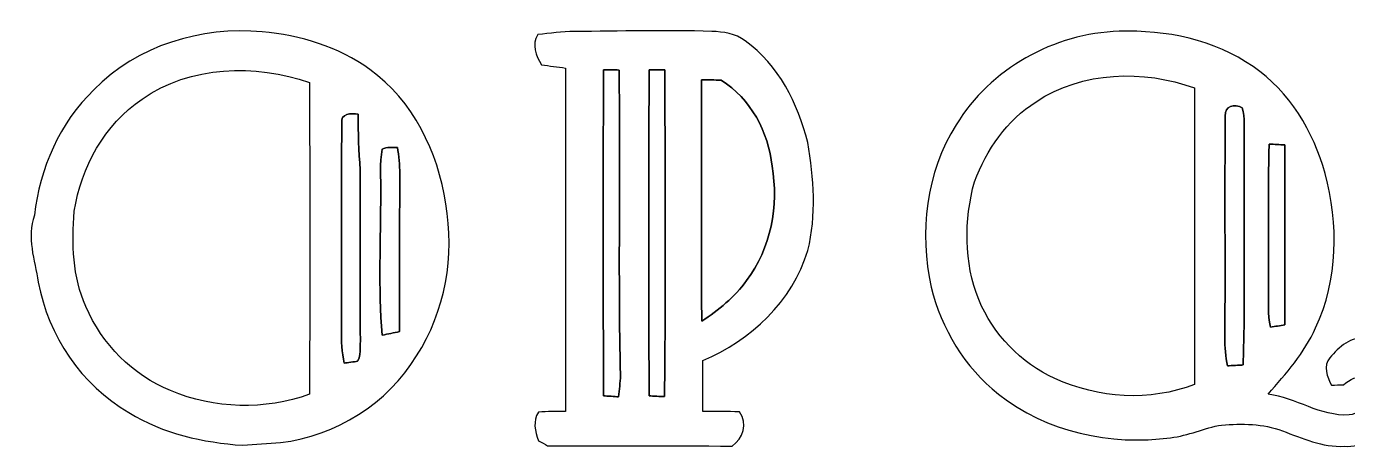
# Model space of a CAD drawing. Header units: centimetres. Extents: x -10 to 10, y -13.4 to 13.3.
# Drawn here: x -9.98 to 2.25, y -4.9 to -1 of the extents above; entities that cross this region are included whole.
import ezdxf

# ---------------------------------------------------------------- set-up
doc = ezdxf.new("R2010")
doc.units = ezdxf.units.CM
doc.header["$MEASUREMENT"] = 0
doc.layers.add('Camada 1', color=7, linetype='Continuous')

msp = doc.modelspace()

# ---------------------------------------------------------------- linework, layer by layer
at = {"layer": 'Camada 1', "color": 156}
for points, knots in [([(-9.35037, -1.58715), (-8.95173, -1.17651), (-8.35554, -1.00153), (-7.79322, -1.05092), (-7.79322, -1.05092), (-7.44007, -1.08408), (-7.08625, -1.18779), (-6.79767, -1.39982), (-6.79767, -1.39982), (-6.39655, -1.68697), (-6.16408, -2.16322), (-6.09353, -2.64337), (-6.09353, -2.64337), (-6.0085, -3.12349), (-6.09706, -3.63784), (-6.36305, -4.04953), (-6.36305, -4.04953), (-6.63187, -4.49121), (-7.11164, -4.79), (-7.62316, -4.85315), (-7.62316, -4.85315), (-7.73994, -4.86056), (-7.85636, -4.86867), (-7.97277, -4.87715), (-7.97277, -4.87715), (-8.33966, -4.85245), (-8.71078, -4.77131), (-9.02617, -4.57446), (-9.02617, -4.57446), (-9.46608, -4.32082), (-9.77406, -3.86362), (-9.86613, -3.3669), (-9.86613, -3.3669), (-9.89859, -3.16194), (-9.97514, -2.9538), (-9.9007, -2.74849), (-9.9007, -2.74849), (-9.85202, -2.31493), (-9.66681, -1.89194), (-9.35037, -1.58715)], [0, 0, 0, 0, 0.09090909, 0.09090909, 0.09090909, 0.09090909, 0.18181818, 0.18181818, 0.18181818, 0.18181818, 0.27272727, 0.27272727, 0.27272727, 0.27272727, 0.36363636, 0.36363636, 0.36363636, 0.36363636, 0.45454545, 0.45454545, 0.45454545, 0.45454545, 0.54545455, 0.54545455, 0.54545455, 0.54545455, 0.63636364, 0.63636364, 0.63636364, 0.63636364, 0.72727273, 0.72727273, 0.72727273, 0.72727273, 0.81818182, 0.81818182, 0.81818182, 0.81818182, 1, 1, 1, 1]), ([(-5.24121, -1.07631), (-5.12833, -1.06574), (-5.01614, -1.04951), (-4.9029, -1.0488), (-4.9029, -1.0488), (-4.47922, -1.04598), (-4.05553, -1.03363), (-3.6322, -1.04739), (-3.6322, -1.04739), (-3.52424, -1.05163), (-3.40888, -1.06539), (-3.32246, -1.13629), (-3.32246, -1.13629), (-3.01201, -1.35819), (-2.8335, -1.71379), (-2.74355, -2.07644), (-2.74355, -2.07644), (-2.6871, -2.40558), (-2.65888, -2.74849), (-2.7425, -3.07552), (-2.7425, -3.07552), (-2.8843, -3.54471), (-3.26848, -3.90771), (-3.71369, -4.09222), (-3.71369, -4.09222), (-3.71544, -4.24956), (-3.71474, -4.40655), (-3.7151, -4.56388), (-3.7151, -4.56388), (-3.60115, -4.56352), (-3.48755, -4.56459), (-3.37361, -4.56847), (-3.37361, -4.56847), (-3.29742, -4.67465), (-3.33762, -4.81646), (-3.44382, -4.88526), (-3.44382, -4.88526), (-4.01284, -4.87997), (-4.58152, -4.88702), (-5.15055, -4.88173), (-5.15055, -4.88173), (-5.17172, -4.87045), (-5.21441, -4.84752), (-5.23558, -4.83588), (-5.23558, -4.83588), (-5.26908, -4.74839), (-5.28778, -4.6542), (-5.23592, -4.56952), (-5.23592, -4.56952), (-5.15267, -4.566), (-5.06906, -4.56388), (-4.98544, -4.56352), (-4.98544, -4.56352), (-4.98544, -3.50448), (-4.98686, -2.44544), (-4.98474, -1.38677), (-4.98474, -1.38677), (-5.05953, -1.37688), (-5.13432, -1.36666), (-5.20876, -1.35714), (-5.20876, -1.35714), (-5.25885, -1.27), (-5.29907, -1.17052), (-5.24121, -1.07631)], [0, 0, 0, 0, 0.05882353, 0.05882353, 0.05882353, 0.05882353, 0.11764706, 0.11764706, 0.11764706, 0.11764706, 0.17647059, 0.17647059, 0.17647059, 0.17647059, 0.23529412, 0.23529412, 0.23529412, 0.23529412, 0.29411765, 0.29411765, 0.29411765, 0.29411765, 0.35294118, 0.35294118, 0.35294118, 0.35294118, 0.41176471, 0.41176471, 0.41176471, 0.41176471, 0.47058824, 0.47058824, 0.47058824, 0.47058824, 0.52941176, 0.52941176, 0.52941176, 0.52941176, 0.58823529, 0.58823529, 0.58823529, 0.58823529, 0.64705882, 0.64705882, 0.64705882, 0.64705882, 0.70588235, 0.70588235, 0.70588235, 0.70588235, 0.76470588, 0.76470588, 0.76470588, 0.76470588, 0.82352941, 0.82352941, 0.82352941, 0.82352941, 0.88235294, 0.88235294, 0.88235294, 0.88235294, 1, 1, 1, 1]), ([(-1.36947, -1.91276), (-1.05409, -1.39276), (-0.46389, -1.06503), (0.14111, -1.04598), (0.14111, -1.04598), (0.57185, -1.03433), (1.02164, -1.12006), (1.37865, -1.37337), (1.37865, -1.37337), (1.71591, -1.60443), (1.93922, -1.97272), (2.04576, -2.3622), (2.04576, -2.3622), (2.17028, -2.82999), (2.17028, -3.34785), (1.95721, -3.79024), (1.95721, -3.79024), (1.85632, -4.02412), (1.68239, -4.21323), (1.5194, -4.40477), (1.5194, -4.40477), (1.77765, -4.43759), (2.00235, -4.61256), (2.26905, -4.59668), (2.26905, -4.59668), (2.41511, -4.58152), (2.50225, -4.40477), (2.40911, -4.28519), (2.40911, -4.28519), (2.35479, -4.20828), (2.27012, -4.27708), (2.21684, -4.31658), (2.21684, -4.31658), (2.17945, -4.31835), (2.14207, -4.32047), (2.10502, -4.32257), (2.10502, -4.32257), (2.06728, -4.24602), (2.02423, -4.14126), (2.09055, -4.06752), (2.09055, -4.06752), (2.17311, -3.97087), (2.28811, -3.85903), (2.42817, -3.89573), (2.42817, -3.89573), (2.63313, -3.96134), (2.74284, -4.17159), (2.76472, -4.37479), (2.76472, -4.37479), (2.73719, -4.48415), (2.72767, -4.60833), (2.64548, -4.69406), (2.64548, -4.69406), (2.5407, -4.81224), (2.38583, -4.89795), (2.22391, -4.88702), (2.22391, -4.88702), (2.02211, -4.89866), (1.83515, -4.81224), (1.65064, -4.7438), (1.65064, -4.7438), (1.47143, -4.67606), (1.27599, -4.67571), (1.08795, -4.68982), (1.08795, -4.68982), (0.92745, -4.71664), (0.77857, -4.79), (0.6163, -4.8073), (0.6163, -4.8073), (0.06173, -4.88244), (-0.53516, -4.75684), (-0.97754, -4.40336), (-0.97754, -4.40336), (-1.29222, -4.15819), (-1.50424, -3.79764), (-1.6016, -3.41347), (-1.6016, -3.41347), (-1.70885, -2.90865), (-1.65169, -2.35338), (-1.36947, -1.91276)], [0, 0, 0, 0, 0.04761905, 0.04761905, 0.04761905, 0.04761905, 0.0952381, 0.0952381, 0.0952381, 0.0952381, 0.14285714, 0.14285714, 0.14285714, 0.14285714, 0.19047619, 0.19047619, 0.19047619, 0.19047619, 0.23809524, 0.23809524, 0.23809524, 0.23809524, 0.28571429, 0.28571429, 0.28571429, 0.28571429, 0.33333333, 0.33333333, 0.33333333, 0.33333333, 0.38095238, 0.38095238, 0.38095238, 0.38095238, 0.42857143, 0.42857143, 0.42857143, 0.42857143, 0.47619048, 0.47619048, 0.47619048, 0.47619048, 0.52380952, 0.52380952, 0.52380952, 0.52380952, 0.57142857, 0.57142857, 0.57142857, 0.57142857, 0.61904762, 0.61904762, 0.61904762, 0.61904762, 0.66666667, 0.66666667, 0.66666667, 0.66666667, 0.71428571, 0.71428571, 0.71428571, 0.71428571, 0.76190476, 0.76190476, 0.76190476, 0.76190476, 0.80952381, 0.80952381, 0.80952381, 0.80952381, 0.85714286, 0.85714286, 0.85714286, 0.85714286, 0.9047619, 0.9047619, 0.9047619, 0.9047619, 1, 1, 1, 1]), ([(-8.90516, -1.67464), (-8.90516, -1.67464), (-8.90516, -1.67464), (-8.90516, -1.67464), (-8.90516, -1.67464), (-9.2523, -1.90923), (-9.46819, -2.30363), (-9.53311, -2.71251), (-9.53311, -2.71251), (-9.55534, -3.00848), (-9.55039, -3.31964), (-9.42374, -3.59375), (-9.42374, -3.59375), (-9.27911, -3.94229), (-8.99019, -4.22875), (-8.64093, -4.37161), (-8.64093, -4.37161), (-8.23595, -4.54377), (-7.76817, -4.55295), (-7.354, -4.40548), (-7.354, -4.40548), (-7.35224, -3.44382), (-7.35259, -2.48179), (-7.354, -1.51977), (-7.354, -1.51977), (-7.85847, -1.34761), (-8.45714, -1.36136), (-8.90516, -1.67464)], [0, 0, 0, 0, 0.125, 0.125, 0.125, 0.125, 0.25, 0.25, 0.25, 0.25, 0.375, 0.375, 0.375, 0.375, 0.5, 0.5, 0.5, 0.5, 0.625, 0.625, 0.625, 0.625, 0.75, 0.75, 0.75, 0.75, 1, 1, 1, 1]), ([(-4.63373, -1.40299), (-4.63373, -1.40299), (-4.63373, -1.40299), (-4.63373, -1.40299), (-4.63373, -1.40299), (-4.6362, -2.40875), (-4.63832, -3.41417), (-4.63232, -4.41995), (-4.63232, -4.41995), (-4.59809, -4.42207), (-4.52931, -4.42665), (-4.49509, -4.42877), (-4.49509, -4.42877), (-4.48734, -4.36316), (-4.47886, -4.29753), (-4.47604, -4.23192), (-4.47604, -4.23192), (-4.49932, -3.28999), (-4.47604, -2.34702), (-4.48909, -1.40475), (-4.48909, -1.40475), (-4.53743, -1.4037), (-4.58576, -1.40299), (-4.63373, -1.40299)], [0, 0, 0, 0, 0.14285714, 0.14285714, 0.14285714, 0.14285714, 0.28571429, 0.28571429, 0.28571429, 0.28571429, 0.42857143, 0.42857143, 0.42857143, 0.42857143, 0.57142857, 0.57142857, 0.57142857, 0.57142857, 0.71428571, 0.71428571, 0.71428571, 0.71428571, 1, 1, 1, 1]), ([(-4.21145, -1.40404), (-4.21145, -1.40404), (-4.21145, -1.40404), (-4.21145, -1.40404), (-4.21145, -1.40404), (-4.21464, -2.40946), (-4.21498, -3.41524), (-4.21111, -4.42066), (-4.21111, -4.42066), (-4.17583, -4.42207), (-4.10491, -4.42524), (-4.06929, -4.42701), (-4.06929, -4.42701), (-4.05623, -3.41948), (-4.06364, -2.41087), (-4.06576, -1.40334), (-4.06576, -1.40334), (-4.11444, -1.40299), (-4.16277, -1.40334), (-4.21145, -1.40404)], [0, 0, 0, 0, 0.16666667, 0.16666667, 0.16666667, 0.16666667, 0.33333333, 0.33333333, 0.33333333, 0.33333333, 0.5, 0.5, 0.5, 0.5, 0.66666667, 0.66666667, 0.66666667, 0.66666667, 1, 1, 1, 1]), ([(-0.62971, -1.69862), (-0.62971, -1.69862), (-0.62971, -1.69862), (-0.62971, -1.69862), (-0.62971, -1.69862), (-0.89887, -1.87042), (-1.08866, -2.14241), (-1.19944, -2.4384), (-1.19944, -2.4384), (-1.29645, -2.79471), (-1.29821, -3.18347), (-1.16063, -3.52953), (-1.16063, -3.52953), (-1.02551, -3.8481), (-0.77187, -4.11797), (-0.45473, -4.25908), (-0.45473, -4.25908), (-0.05257, -4.4457), (0.42192, -4.47357), (0.83819, -4.31517), (0.83819, -4.31517), (0.83643, -3.40042), (0.83889, -2.48567), (0.83784, -1.57091), (0.83784, -1.57091), (0.36371, -1.39876), (-0.20179, -1.41393), (-0.62971, -1.69862)], [0, 0, 0, 0, 0.125, 0.125, 0.125, 0.125, 0.25, 0.25, 0.25, 0.25, 0.375, 0.375, 0.375, 0.375, 0.5, 0.5, 0.5, 0.5, 0.625, 0.625, 0.625, 0.625, 0.75, 0.75, 0.75, 0.75, 1, 1, 1, 1]), ([(-3.72674, -1.49684), (-3.72674, -1.49684), (-3.72674, -1.49684), (-3.72674, -1.49684), (-3.72674, -1.49684), (-3.72497, -2.24119), (-3.73203, -2.98555), (-3.72356, -3.72991), (-3.72356, -3.72991), (-3.56975, -3.62408), (-3.41806, -3.50872), (-3.31082, -3.3535), (-3.31082, -3.3535), (-3.08468, -3.05505), (-3.00848, -2.66064), (-3.0734, -2.29481), (-3.0734, -2.29481), (-3.10585, -1.97626), (-3.27166, -1.67286), (-3.54329, -1.49754), (-3.54329, -1.49754), (-3.60469, -1.49718), (-3.66572, -1.49684), (-3.72674, -1.49684)], [0, 0, 0, 0, 0.14285714, 0.14285714, 0.14285714, 0.14285714, 0.28571429, 0.28571429, 0.28571429, 0.28571429, 0.42857143, 0.42857143, 0.42857143, 0.42857143, 0.57142857, 0.57142857, 0.57142857, 0.57142857, 0.71428571, 0.71428571, 0.71428571, 0.71428571, 1, 1, 1, 1]), ([(-7.0552, -1.899), (-7.0552, -1.899), (-7.0552, -1.899), (-7.0552, -1.899), (-7.0552, -1.899), (-7.06296, -2.53612), (-7.0552, -3.17324), (-7.05908, -3.81034), (-7.05908, -3.81034), (-7.06049, -3.913), (-7.0566, -4.01672), (-7.03367, -4.11762), (-7.03367, -4.11762), (-7.00298, -4.11302), (-6.94124, -4.10457), (-6.9102, -4.09999), (-6.9102, -4.09999), (-6.87704, -4.04388), (-6.88693, -3.97651), (-6.8841, -3.91442), (-6.8841, -3.91442), (-6.88657, -3.38596), (-6.8834, -2.8575), (-6.88552, -2.32867), (-6.88552, -2.32867), (-6.89892, -2.15723), (-6.90667, -1.98578), (-6.90316, -1.81363), (-6.90316, -1.81363), (-6.9677, -1.80657), (-7.07354, -1.80162), (-7.0552, -1.899)], [0, 0, 0, 0, 0.11111111, 0.11111111, 0.11111111, 0.11111111, 0.22222222, 0.22222222, 0.22222222, 0.22222222, 0.33333333, 0.33333333, 0.33333333, 0.33333333, 0.44444444, 0.44444444, 0.44444444, 0.44444444, 0.55555556, 0.55555556, 0.55555556, 0.55555556, 0.66666667, 0.66666667, 0.66666667, 0.66666667, 0.77777778, 0.77777778, 0.77777778, 0.77777778, 1, 1, 1, 1]), ([(1.12148, -1.83091), (1.12148, -1.83091), (1.12148, -1.83091), (1.12148, -1.83091), (1.12148, -1.83091), (1.11583, -2.51424), (1.12253, -3.19829), (1.11831, -3.8816), (1.11831, -3.8816), (1.11583, -3.96909), (1.1243, -4.05659), (1.14299, -4.14231), (1.14299, -4.14231), (1.17968, -4.14019), (1.25236, -4.13597), (1.28905, -4.13385), (1.28905, -4.13385), (1.30668, -3.43887), (1.29046, -2.74319), (1.29716, -2.04786), (1.29716, -2.04786), (1.29433, -1.9498), (1.30703, -1.84891), (1.27952, -1.75331), (1.27952, -1.75331), (1.20896, -1.71874), (1.11337, -1.73284), (1.12148, -1.83091)], [0, 0, 0, 0, 0.125, 0.125, 0.125, 0.125, 0.25, 0.25, 0.25, 0.25, 0.375, 0.375, 0.375, 0.375, 0.5, 0.5, 0.5, 0.5, 0.625, 0.625, 0.625, 0.625, 0.75, 0.75, 0.75, 0.75, 1, 1, 1, 1]), ([(-6.68197, -2.13676), (-6.68197, -2.13676), (-6.68197, -2.13676), (-6.68197, -2.13676), (-6.68197, -2.13676), (-6.7063, -2.26942), (-6.69361, -2.40558), (-6.695, -2.54), (-6.695, -2.54), (-6.69642, -2.97992), (-6.71865, -3.41948), (-6.68231, -3.85833), (-6.68231, -3.85833), (-6.62834, -3.8481), (-6.57436, -3.83716), (-6.52039, -3.82551), (-6.52039, -3.82551), (-6.52039, -3.33833), (-6.52073, -2.8515), (-6.51968, -2.36466), (-6.51968, -2.36466), (-6.51932, -2.28282), (-6.52814, -2.20132), (-6.54085, -2.1209), (-6.54085, -2.1209), (-6.58777, -2.12443), (-6.63821, -2.1149), (-6.68197, -2.13676)], [0, 0, 0, 0, 0.125, 0.125, 0.125, 0.125, 0.25, 0.25, 0.25, 0.25, 0.375, 0.375, 0.375, 0.375, 0.5, 0.5, 0.5, 0.5, 0.625, 0.625, 0.625, 0.625, 0.75, 0.75, 0.75, 0.75, 1, 1, 1, 1]), ([(1.52858, -2.09055), (1.52858, -2.09055), (1.52858, -2.09055), (1.52858, -2.09055), (1.52858, -2.09055), (1.51482, -2.53434), (1.5261, -2.97814), (1.52223, -3.42229), (1.52223, -3.42229), (1.52471, -3.54224), (1.51095, -3.66501), (1.53916, -3.78319), (1.53916, -3.78319), (1.58433, -3.77754), (1.62947, -3.77084), (1.67464, -3.76344), (1.67464, -3.76344), (1.67286, -3.20852), (1.6764, -2.6536), (1.67286, -2.09868), (1.67286, -2.09868), (1.62453, -2.09515), (1.57656, -2.09232), (1.52858, -2.09055)], [0, 0, 0, 0, 0.14285714, 0.14285714, 0.14285714, 0.14285714, 0.28571429, 0.28571429, 0.28571429, 0.28571429, 0.42857143, 0.42857143, 0.42857143, 0.42857143, 0.57142857, 0.57142857, 0.57142857, 0.57142857, 0.71428571, 0.71428571, 0.71428571, 0.71428571, 1, 1, 1, 1])]:
    msp.add_open_spline(points, degree=3, knots=knots, dxfattribs=at)
at = {"layer": 'Camada 1', "color": 7}
for points, knots in [([(-4.63373, -1.40299), (-4.58576, -1.40299), (-4.53743, -1.4037), (-4.48909, -1.40475), (-4.48909, -1.40475), (-4.47604, -2.34702), (-4.49932, -3.28999), (-4.47604, -4.23192), (-4.47604, -4.23192), (-4.47886, -4.29753), (-4.48734, -4.36316), (-4.49509, -4.42877), (-4.49509, -4.42877), (-4.52931, -4.42665), (-4.59809, -4.42207), (-4.63232, -4.41995), (-4.63232, -4.41995), (-4.63832, -3.41417), (-4.6362, -2.40875), (-4.63373, -1.40299)], [0, 0, 0, 0, 0.16666667, 0.16666667, 0.16666667, 0.16666667, 0.33333333, 0.33333333, 0.33333333, 0.33333333, 0.5, 0.5, 0.5, 0.5, 0.66666667, 0.66666667, 0.66666667, 0.66666667, 1, 1, 1, 1]), ([(-4.21145, -1.40404), (-4.16277, -1.40334), (-4.11444, -1.40299), (-4.06576, -1.40334), (-4.06576, -1.40334), (-4.06364, -2.41087), (-4.05623, -3.41948), (-4.06929, -4.42701), (-4.06929, -4.42701), (-4.10491, -4.42524), (-4.17583, -4.42207), (-4.21111, -4.42066), (-4.21111, -4.42066), (-4.21498, -3.41524), (-4.21464, -2.40946), (-4.21145, -1.40404)], [0, 0, 0, 0, 0.2, 0.2, 0.2, 0.2, 0.4, 0.4, 0.4, 0.4, 0.6, 0.6, 0.6, 0.6, 1, 1, 1, 1]), ([(-3.72674, -1.49684), (-3.66572, -1.49684), (-3.60469, -1.49718), (-3.54329, -1.49754), (-3.54329, -1.49754), (-3.27166, -1.67286), (-3.10585, -1.97626), (-3.0734, -2.29481), (-3.0734, -2.29481), (-3.00848, -2.66064), (-3.08468, -3.05505), (-3.31082, -3.3535), (-3.31082, -3.3535), (-3.41806, -3.50872), (-3.56975, -3.62408), (-3.72356, -3.72991), (-3.72356, -3.72991), (-3.73203, -2.98555), (-3.72497, -2.24119), (-3.72674, -1.49684)], [0, 0, 0, 0, 0.16666667, 0.16666667, 0.16666667, 0.16666667, 0.33333333, 0.33333333, 0.33333333, 0.33333333, 0.5, 0.5, 0.5, 0.5, 0.66666667, 0.66666667, 0.66666667, 0.66666667, 1, 1, 1, 1]), ([(-7.0552, -1.899), (-7.07354, -1.80162), (-6.9677, -1.80657), (-6.90316, -1.81363), (-6.90316, -1.81363), (-6.90667, -1.98578), (-6.89892, -2.15723), (-6.88552, -2.32867), (-6.88552, -2.32867), (-6.8834, -2.8575), (-6.88657, -3.38596), (-6.8841, -3.91442), (-6.8841, -3.91442), (-6.88693, -3.97651), (-6.87704, -4.04388), (-6.9102, -4.09999), (-6.9102, -4.09999), (-6.94124, -4.10457), (-7.00298, -4.11302), (-7.03367, -4.11762), (-7.03367, -4.11762), (-7.0566, -4.01672), (-7.06049, -3.913), (-7.05908, -3.81034), (-7.05908, -3.81034), (-7.0552, -3.17324), (-7.06296, -2.53612), (-7.0552, -1.899)], [0, 0, 0, 0, 0.125, 0.125, 0.125, 0.125, 0.25, 0.25, 0.25, 0.25, 0.375, 0.375, 0.375, 0.375, 0.5, 0.5, 0.5, 0.5, 0.625, 0.625, 0.625, 0.625, 0.75, 0.75, 0.75, 0.75, 1, 1, 1, 1]), ([(1.12148, -1.83091), (1.11337, -1.73284), (1.20896, -1.71874), (1.27952, -1.75331), (1.27952, -1.75331), (1.30703, -1.84891), (1.29433, -1.9498), (1.29716, -2.04786), (1.29716, -2.04786), (1.29046, -2.74319), (1.30668, -3.43887), (1.28905, -4.13385), (1.28905, -4.13385), (1.25236, -4.13597), (1.17968, -4.14019), (1.14299, -4.14231), (1.14299, -4.14231), (1.1243, -4.05659), (1.11583, -3.96909), (1.11831, -3.8816), (1.11831, -3.8816), (1.12253, -3.19829), (1.11583, -2.51424), (1.12148, -1.83091)], [0, 0, 0, 0, 0.14285714, 0.14285714, 0.14285714, 0.14285714, 0.28571429, 0.28571429, 0.28571429, 0.28571429, 0.42857143, 0.42857143, 0.42857143, 0.42857143, 0.57142857, 0.57142857, 0.57142857, 0.57142857, 0.71428571, 0.71428571, 0.71428571, 0.71428571, 1, 1, 1, 1]), ([(-6.68197, -2.13676), (-6.63821, -2.1149), (-6.58777, -2.12443), (-6.54085, -2.1209), (-6.54085, -2.1209), (-6.52814, -2.20132), (-6.51932, -2.28282), (-6.51968, -2.36466), (-6.51968, -2.36466), (-6.52073, -2.8515), (-6.52039, -3.33833), (-6.52039, -3.82551), (-6.52039, -3.82551), (-6.57436, -3.83716), (-6.62834, -3.8481), (-6.68231, -3.85833), (-6.68231, -3.85833), (-6.71865, -3.41948), (-6.69642, -2.97992), (-6.695, -2.54), (-6.695, -2.54), (-6.69361, -2.40558), (-6.7063, -2.26942), (-6.68197, -2.13676)], [0, 0, 0, 0, 0.14285714, 0.14285714, 0.14285714, 0.14285714, 0.28571429, 0.28571429, 0.28571429, 0.28571429, 0.42857143, 0.42857143, 0.42857143, 0.42857143, 0.57142857, 0.57142857, 0.57142857, 0.57142857, 0.71428571, 0.71428571, 0.71428571, 0.71428571, 1, 1, 1, 1]), ([(1.52858, -2.09055), (1.57656, -2.09232), (1.62453, -2.09515), (1.67286, -2.09868), (1.67286, -2.09868), (1.6764, -2.6536), (1.67286, -3.20852), (1.67464, -3.76344), (1.67464, -3.76344), (1.62947, -3.77084), (1.58433, -3.77754), (1.53916, -3.78319), (1.53916, -3.78319), (1.51095, -3.66501), (1.52471, -3.54224), (1.52223, -3.42229), (1.52223, -3.42229), (1.5261, -2.97814), (1.51482, -2.53434), (1.52858, -2.09055)], [0, 0, 0, 0, 0.16666667, 0.16666667, 0.16666667, 0.16666667, 0.33333333, 0.33333333, 0.33333333, 0.33333333, 0.5, 0.5, 0.5, 0.5, 0.66666667, 0.66666667, 0.66666667, 0.66666667, 1, 1, 1, 1])]:
    msp.add_open_spline(points, degree=3, knots=knots, dxfattribs=at)

doc.saveas('drawing.dxf')
